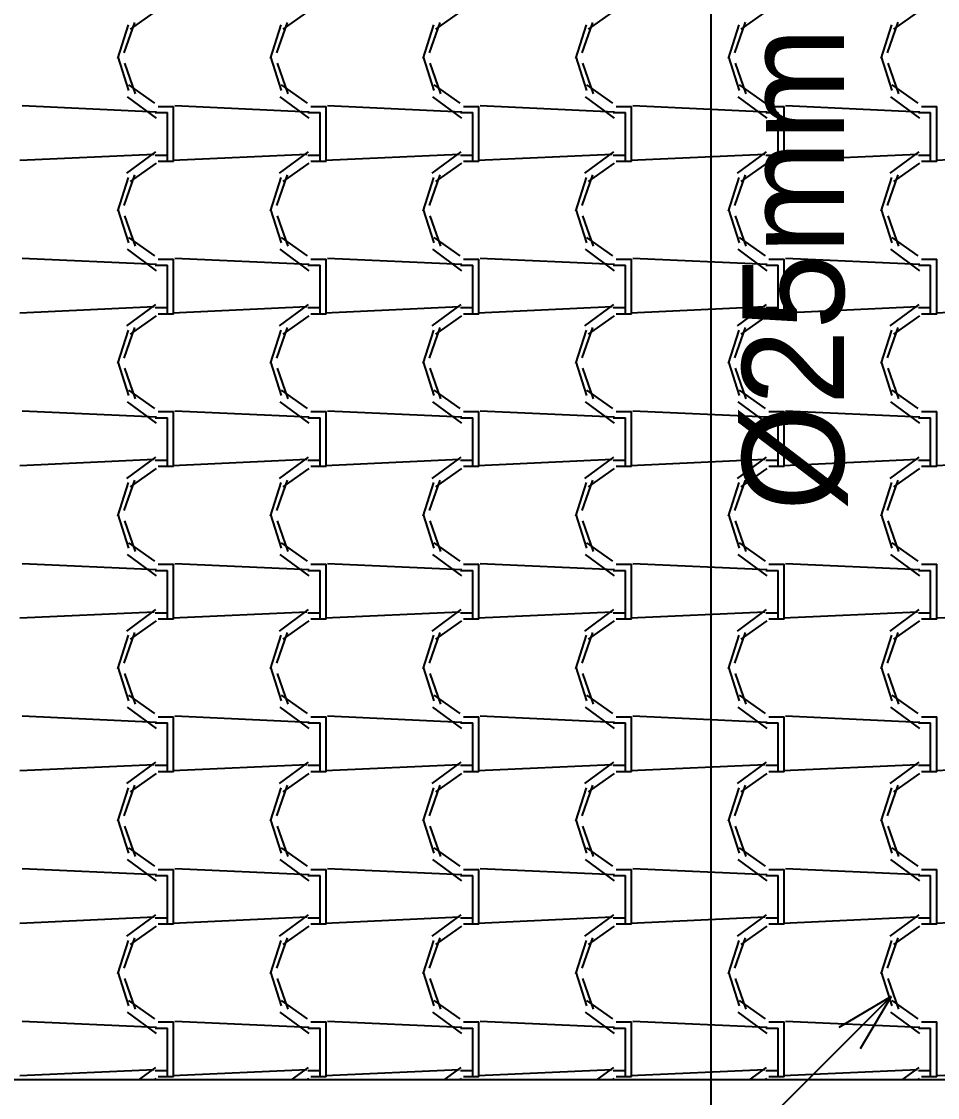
# Model space of a CAD drawing. Header units: millimetres. Extents: x -336 to -33, y -135 to 770.
# Drawn here: x -307.576 to -305.776, y 712.368 to 714.484 of the extents above; entities that cross this region are included whole.
import ezdxf
from ezdxf.enums import TextEntityAlignment as Align

# ---------------------------------------------------------------- set-up
doc = ezdxf.new("R2010")
doc.units = ezdxf.units.MM
doc.header["$LTSCALE"] = 50
doc.header["$MEASUREMENT"] = 0
doc.layers.get('0').update_dxf_attribs({"linetype": 'CONTINUOUS'})
for name, color, linetype in [('-HIDRO', 8, 'CONTINUOUS'), ('AF', 5, 'CONTINUOUS'), ('TEXTO', 4, 'CONTINUOUS')]:
    doc.layers.add(name, color=color, linetype=linetype)

msp = doc.modelspace()

# ---------------------------------------------------------------- linework, layer by layer
at = {"layer": '-HIDRO', "linetype": 'Continuous'}
for p, q in [((-307.3115, 714.5053), (-307.3625, 714.4693)), ((-307.0115, 714.5053), (-307.0625, 714.4693)), ((-306.7115, 714.5053), (-306.7625, 714.4693)), ((-306.4115, 714.5053), (-306.4625, 714.4693)), ((-306.1115, 714.5053), (-306.1625, 714.4693)), ((-305.8115, 714.5053), (-305.8625, 714.4693)), ((-307.3665, 714.4774), (-307.3875, 714.4114)), ((-307.3537, 714.4824), (-307.3747, 714.4224)), ((-307.0665, 714.4774), (-307.0875, 714.4114)), ((-307.0537, 714.4824), (-307.0747, 714.4224)), ((-306.7665, 714.4774), (-306.7875, 714.4114)), ((-306.7537, 714.4824), (-306.7747, 714.4224)), ((-306.4665, 714.4774), (-306.4875, 714.4114)), ((-306.4537, 714.4824), (-306.4747, 714.4224)), ((-306.1665, 714.4774), (-306.1875, 714.4114)), ((-306.1537, 714.4825), (-306.1747, 714.4225)), ((-305.8665, 714.4774), (-305.8875, 714.4114)), ((-305.8537, 714.4825), (-305.8747, 714.4225)), ((-307.3869, 714.4146), (-307.3659, 714.3486)), ((-307.0869, 714.4146), (-307.0659, 714.3486)), ((-306.7869, 714.4146), (-306.7659, 714.3486)), ((-306.4869, 714.4146), (-306.4659, 714.3486)), ((-306.1869, 714.4146), (-306.1659, 714.3486)), ((-305.8869, 714.4146), (-305.8659, 714.3486)), ((-307.3737, 714.4021), (-307.3527, 714.3421)), ((-307.0737, 714.4021), (-307.0527, 714.3421)), ((-306.7737, 714.4021), (-306.7527, 714.3421)), ((-306.4737, 714.4021), (-306.4527, 714.3421)), ((-306.1737, 714.4021), (-306.1527, 714.3421)), ((-305.8737, 714.4021), (-305.8527, 714.3421)), ((-307.3655, 714.3592), (-307.3145, 714.3232)), ((-307.0655, 714.3592), (-307.0145, 714.3232)), ((-306.7655, 714.3592), (-306.7145, 714.3232)), ((-306.4655, 714.3592), (-306.4145, 714.3232)), ((-306.1655, 714.3592), (-306.1145, 714.3232)), ((-305.8655, 714.3592), (-305.8145, 714.3232)), ((-307.3686, 714.3361), (-307.3116, 714.2941)), ((-307.0686, 714.3361), (-307.0116, 714.2941)), ((-306.7686, 714.3361), (-306.7116, 714.2941)), ((-306.4686, 714.3361), (-306.4116, 714.2941)), ((-306.1686, 714.3361), (-306.1116, 714.2941)), ((-305.8686, 714.3361), (-305.8116, 714.2941)), ((-307.3106, 714.306), (-307.5746, 714.318)), ((-307.3074, 714.3169), (-307.2774, 714.3169)), ((-307.2774, 714.2209), (-307.2774, 714.3169)), ((-307.0106, 714.306), (-307.2746, 714.318)), ((-307.0074, 714.3169), (-306.9774, 714.3169)), ((-306.9774, 714.2209), (-306.9774, 714.3169)), ((-306.7106, 714.306), (-306.9746, 714.318)), ((-306.7074, 714.3169), (-306.6774, 714.3169)), ((-306.6774, 714.2209), (-306.6774, 714.3169)), ((-306.4106, 714.306), (-306.6746, 714.318)), ((-306.4074, 714.3169), (-306.3774, 714.3169)), ((-306.3774, 714.2209), (-306.3774, 714.3169)), ((-306.1106, 714.306), (-306.3746, 714.318)), ((-306.1074, 714.3169), (-306.0774, 714.3169)), ((-306.0774, 714.2209), (-306.0774, 714.3169)), ((-305.8106, 714.306), (-306.0746, 714.318)), ((-305.8074, 714.3169), (-305.7774, 714.3169)), ((-305.7774, 714.2209), (-305.7774, 714.3169)), ((-307.3134, 714.3049), (-307.2894, 714.3049)), ((-307.2894, 714.2209), (-307.2894, 714.3049)), ((-307.0134, 714.3049), (-306.9894, 714.3049)), ((-306.9894, 714.2209), (-306.9894, 714.3049)), ((-306.7134, 714.3049), (-306.6894, 714.3049)), ((-306.6894, 714.2209), (-306.6894, 714.3049)), ((-306.4134, 714.3049), (-306.3894, 714.3049)), ((-306.3894, 714.2209), (-306.3894, 714.3049)), ((-306.1134, 714.3049), (-306.0894, 714.3049)), ((-306.0894, 714.2209), (-306.0894, 714.3049)), ((-305.8134, 714.3049), (-305.7894, 714.3049)), ((-305.7894, 714.2209), (-305.7894, 714.3049)), ((-307.3151, 714.2227), (-307.5791, 714.2107)), ((-307.3126, 714.2276), (-307.3696, 714.1856)), ((-307.0151, 714.2227), (-307.2791, 714.2107)), ((-307.0126, 714.2276), (-307.0696, 714.1856)), ((-306.7151, 714.2227), (-306.9791, 714.2107)), ((-306.7126, 714.2276), (-306.7696, 714.1856)), ((-306.4151, 714.2227), (-306.6791, 714.2107)), ((-306.4126, 714.2276), (-306.4696, 714.1856)), ((-306.1151, 714.2227), (-306.3791, 714.2107)), ((-306.1126, 714.2276), (-306.1696, 714.1856)), ((-305.8151, 714.2227), (-306.0791, 714.2107)), ((-305.8126, 714.2276), (-305.8696, 714.1856)), ((-305.5151, 714.2227), (-305.7791, 714.2107)), ((-307.3115, 714.2053), (-307.3625, 714.1693)), ((-307.2894, 714.2209), (-307.3134, 714.2209)), ((-307.2774, 714.2089), (-307.3074, 714.2089)), ((-307.2894, 714.2089), (-307.2894, 714.2209)), ((-307.2774, 714.2089), (-307.2774, 714.2209)), ((-307.0115, 714.2053), (-307.0625, 714.1693)), ((-306.9894, 714.2209), (-307.0134, 714.2209)), ((-306.9774, 714.2089), (-307.0074, 714.2089)), ((-306.9894, 714.2089), (-306.9894, 714.2209)), ((-306.9774, 714.2089), (-306.9774, 714.2209)), ((-306.7115, 714.2053), (-306.7625, 714.1693)), ((-306.6894, 714.2209), (-306.7134, 714.2209)), ((-306.6774, 714.2089), (-306.7074, 714.2089)), ((-306.6894, 714.2089), (-306.6894, 714.2209)), ((-306.6774, 714.2089), (-306.6774, 714.2209)), ((-306.4115, 714.2053), (-306.4625, 714.1693)), ((-306.3894, 714.2209), (-306.4134, 714.2209)), ((-306.3774, 714.2089), (-306.4074, 714.2089)), ((-306.3894, 714.2089), (-306.3894, 714.2209)), ((-306.3774, 714.2089), (-306.3774, 714.2209)), ((-306.1115, 714.2053), (-306.1625, 714.1693)), ((-306.0894, 714.2209), (-306.1134, 714.2209)), ((-306.0774, 714.2089), (-306.1074, 714.2089)), ((-306.0894, 714.2089), (-306.0894, 714.2209)), ((-306.0774, 714.2089), (-306.0774, 714.2209)), ((-305.8115, 714.2053), (-305.8625, 714.1693)), ((-305.7894, 714.2209), (-305.8134, 714.2209)), ((-305.7774, 714.2089), (-305.8074, 714.2089)), ((-305.7894, 714.2089), (-305.7894, 714.2209)), ((-305.7774, 714.2089), (-305.7774, 714.2209)), ((-307.3537, 714.1824), (-307.3747, 714.1224)), ((-307.0537, 714.1824), (-307.0747, 714.1224)), ((-306.7537, 714.1824), (-306.7747, 714.1224)), ((-306.4537, 714.1825), (-306.4747, 714.1225)), ((-306.1537, 714.1825), (-306.1747, 714.1225)), ((-305.8537, 714.1825), (-305.8747, 714.1225)), ((-307.3665, 714.1774), (-307.3875, 714.1114)), ((-307.0665, 714.1774), (-307.0875, 714.1114)), ((-306.7665, 714.1774), (-306.7875, 714.1114)), ((-306.4665, 714.1774), (-306.4875, 714.1114)), ((-306.1665, 714.1774), (-306.1875, 714.1114)), ((-305.8665, 714.1774), (-305.8875, 714.1114)), ((-307.3869, 714.1146), (-307.3659, 714.0486)), ((-307.3737, 714.1021), (-307.3527, 714.0421)), ((-307.0869, 714.1146), (-307.0659, 714.0486)), ((-307.0737, 714.1021), (-307.0527, 714.0421)), ((-306.7869, 714.1146), (-306.7659, 714.0486)), ((-306.7737, 714.1021), (-306.7527, 714.0421)), ((-306.4869, 714.1146), (-306.4659, 714.0486)), ((-306.4737, 714.1021), (-306.4527, 714.0421)), ((-306.1869, 714.1146), (-306.1659, 714.0486)), ((-306.1737, 714.1021), (-306.1527, 714.0421)), ((-305.8869, 714.1146), (-305.8659, 714.0486)), ((-305.8737, 714.1021), (-305.8527, 714.0421)), ((-307.3655, 714.0592), (-307.3145, 714.0232)), ((-307.0655, 714.0592), (-307.0145, 714.0232)), ((-306.7655, 714.0592), (-306.7145, 714.0232)), ((-306.4655, 714.0592), (-306.4145, 714.0232)), ((-306.1655, 714.0592), (-306.1145, 714.0232)), ((-305.8655, 714.0592), (-305.8145, 714.0232)), ((-307.3686, 714.0361), (-307.3116, 713.9941)), ((-307.0686, 714.0361), (-307.0116, 713.9941)), ((-306.7686, 714.0361), (-306.7116, 713.9941)), ((-306.4686, 714.0361), (-306.4116, 713.9941)), ((-306.1686, 714.0361), (-306.1116, 713.9941)), ((-305.8686, 714.0361), (-305.8116, 713.9941)), ((-307.3106, 714.006), (-307.5746, 714.018)), ((-307.3074, 714.0169), (-307.2774, 714.0169)), ((-307.2774, 713.9209), (-307.2774, 714.0169)), ((-307.0106, 714.006), (-307.2746, 714.018)), ((-307.0074, 714.0169), (-306.9774, 714.0169)), ((-306.9774, 713.9209), (-306.9774, 714.0169)), ((-306.7106, 714.006), (-306.9746, 714.018)), ((-306.7074, 714.0169), (-306.6774, 714.0169)), ((-306.6774, 713.9209), (-306.6774, 714.0169)), ((-306.4106, 714.006), (-306.6746, 714.018)), ((-306.4074, 714.0169), (-306.3774, 714.0169)), ((-306.3774, 713.9209), (-306.3774, 714.0169)), ((-306.1106, 714.006), (-306.3746, 714.018)), ((-306.1074, 714.0169), (-306.0774, 714.0169)), ((-306.0774, 713.9209), (-306.0774, 714.0169)), ((-305.8106, 714.006), (-306.0746, 714.018)), ((-305.8074, 714.0169), (-305.7774, 714.0169)), ((-305.7774, 713.9209), (-305.7774, 714.0169)), ((-307.3134, 714.0049), (-307.2894, 714.0049)), ((-307.2894, 713.9209), (-307.2894, 714.0049)), ((-307.0134, 714.0049), (-306.9894, 714.0049)), ((-306.9894, 713.9209), (-306.9894, 714.0049)), ((-306.7134, 714.0049), (-306.6894, 714.0049)), ((-306.6894, 713.9209), (-306.6894, 714.0049)), ((-306.4134, 714.0049), (-306.3894, 714.0049)), ((-306.3894, 713.9209), (-306.3894, 714.0049)), ((-306.1134, 714.0049), (-306.0894, 714.0049)), ((-306.0894, 713.9209), (-306.0894, 714.0049)), ((-305.8134, 714.0049), (-305.7894, 714.0049)), ((-305.7894, 713.9209), (-305.7894, 714.0049)), ((-307.3126, 713.9276), (-307.3696, 713.8856)), ((-307.0126, 713.9276), (-307.0696, 713.8856)), ((-306.7126, 713.9276), (-306.7696, 713.8856)), ((-306.4126, 713.9276), (-306.4696, 713.8856)), ((-306.1126, 713.9276), (-306.1696, 713.8856)), ((-305.8126, 713.9276), (-305.8696, 713.8856)), ((-307.3151, 713.9227), (-307.5791, 713.9107)), ((-307.3115, 713.9053), (-307.3625, 713.8693)), ((-307.2894, 713.9209), (-307.3134, 713.9209)), ((-307.2774, 713.9089), (-307.3074, 713.9089)), ((-307.2894, 713.9089), (-307.2894, 713.9209)), ((-307.0151, 713.9227), (-307.2791, 713.9107)), ((-307.2774, 713.9089), (-307.2774, 713.9209)), ((-307.0115, 713.9053), (-307.0625, 713.8693)), ((-306.9894, 713.9209), (-307.0134, 713.9209)), ((-306.9774, 713.9089), (-307.0074, 713.9089)), ((-306.9894, 713.9089), (-306.9894, 713.9209)), ((-306.7151, 713.9227), (-306.9791, 713.9107)), ((-306.9774, 713.9089), (-306.9774, 713.9209)), ((-306.7115, 713.9053), (-306.7625, 713.8693)), ((-306.6894, 713.9209), (-306.7134, 713.9209)), ((-306.6774, 713.9089), (-306.7074, 713.9089)), ((-306.6894, 713.9089), (-306.6894, 713.9209)), ((-306.4151, 713.9227), (-306.6791, 713.9107)), ((-306.6774, 713.9089), (-306.6774, 713.9209)), ((-306.4115, 713.9053), (-306.4625, 713.8693)), ((-306.3894, 713.9209), (-306.4134, 713.9209)), ((-306.3774, 713.9089), (-306.4074, 713.9089)), ((-306.3894, 713.9089), (-306.3894, 713.9209)), ((-306.1151, 713.9227), (-306.3791, 713.9107)), ((-306.3774, 713.9089), (-306.3774, 713.9209)), ((-306.1115, 713.9053), (-306.1625, 713.8693)), ((-306.0894, 713.9209), (-306.1134, 713.9209)), ((-306.0774, 713.9089), (-306.1074, 713.9089)), ((-306.0894, 713.9089), (-306.0894, 713.9209)), ((-305.8151, 713.9227), (-306.0791, 713.9107)), ((-306.0774, 713.9089), (-306.0774, 713.9209)), ((-305.8115, 713.9053), (-305.8625, 713.8693)), ((-305.7894, 713.9209), (-305.8134, 713.9209)), ((-305.7774, 713.9089), (-305.8074, 713.9089)), ((-305.7894, 713.9089), (-305.7894, 713.9209)), ((-305.5151, 713.9227), (-305.7791, 713.9107)), ((-305.7774, 713.9089), (-305.7774, 713.9209)), ((-307.3665, 713.8774), (-307.3875, 713.8114)), ((-307.3537, 713.8824), (-307.3747, 713.8224)), ((-307.0665, 713.8774), (-307.0875, 713.8114)), ((-307.0537, 713.8824), (-307.0747, 713.8224)), ((-306.7665, 713.8774), (-306.7875, 713.8114)), ((-306.7537, 713.8824), (-306.7747, 713.8224)), ((-306.4665, 713.8774), (-306.4875, 713.8114)), ((-306.4537, 713.8825), (-306.4747, 713.8225)), ((-306.1665, 713.8774), (-306.1875, 713.8114)), ((-306.1537, 713.8825), (-306.1747, 713.8225)), ((-305.8665, 713.8774), (-305.8875, 713.8114)), ((-305.8537, 713.8825), (-305.8747, 713.8225)), ((-307.3869, 713.8146), (-307.3659, 713.7486)), ((-307.3737, 713.8021), (-307.3527, 713.7421)), ((-307.0869, 713.8146), (-307.0659, 713.7486)), ((-307.0737, 713.8021), (-307.0527, 713.7421)), ((-306.7869, 713.8146), (-306.7659, 713.7486)), ((-306.7737, 713.8021), (-306.7527, 713.7421)), ((-306.4869, 713.8146), (-306.4659, 713.7486)), ((-306.4737, 713.8021), (-306.4527, 713.7421)), ((-306.1869, 713.8146), (-306.1659, 713.7486)), ((-306.1737, 713.8021), (-306.1527, 713.7421)), ((-305.8869, 713.8146), (-305.8659, 713.7486)), ((-305.8737, 713.8021), (-305.8527, 713.7421)), ((-307.3655, 713.7592), (-307.3145, 713.7232)), ((-307.0655, 713.7592), (-307.0145, 713.7232)), ((-306.7655, 713.7592), (-306.7145, 713.7232)), ((-306.4655, 713.7592), (-306.4145, 713.7232)), ((-306.1655, 713.7592), (-306.1145, 713.7232)), ((-305.8655, 713.7592), (-305.8145, 713.7232)), ((-307.3686, 713.7361), (-307.3116, 713.6941)), ((-307.0686, 713.7361), (-307.0116, 713.6941)), ((-306.7686, 713.7361), (-306.7116, 713.6941)), ((-306.4686, 713.7361), (-306.4116, 713.6941)), ((-306.1686, 713.7361), (-306.1116, 713.6941)), ((-305.8686, 713.7361), (-305.8116, 713.6941)), ((-307.3106, 713.706), (-307.5746, 713.718)), ((-307.3074, 713.7169), (-307.2774, 713.7169)), ((-307.2774, 713.6209), (-307.2774, 713.7169)), ((-307.0106, 713.706), (-307.2746, 713.718)), ((-307.0074, 713.7169), (-306.9774, 713.7169)), ((-306.9774, 713.6209), (-306.9774, 713.7169)), ((-306.7106, 713.706), (-306.9746, 713.718)), ((-306.7074, 713.7169), (-306.6774, 713.7169)), ((-306.6774, 713.6209), (-306.6774, 713.7169)), ((-306.4106, 713.706), (-306.6746, 713.718)), ((-306.4074, 713.7169), (-306.3774, 713.7169)), ((-306.3774, 713.6209), (-306.3774, 713.7169)), ((-306.1106, 713.706), (-306.3746, 713.718)), ((-306.1074, 713.7169), (-306.0774, 713.7169)), ((-306.0774, 713.6209), (-306.0774, 713.7169)), ((-305.8106, 713.706), (-306.0746, 713.718)), ((-305.8074, 713.7169), (-305.7774, 713.7169)), ((-305.7774, 713.6209), (-305.7774, 713.7169)), ((-307.3134, 713.7049), (-307.2894, 713.7049)), ((-307.2894, 713.6209), (-307.2894, 713.7049)), ((-307.0134, 713.7049), (-306.9894, 713.7049)), ((-306.9894, 713.6209), (-306.9894, 713.7049)), ((-306.7134, 713.7049), (-306.6894, 713.7049)), ((-306.6894, 713.6209), (-306.6894, 713.7049)), ((-306.4134, 713.7049), (-306.3894, 713.7049)), ((-306.3894, 713.6209), (-306.3894, 713.7049)), ((-306.1134, 713.7049), (-306.0894, 713.7049)), ((-306.0894, 713.6209), (-306.0894, 713.7049)), ((-305.8134, 713.7049), (-305.7894, 713.7049)), ((-305.7894, 713.6209), (-305.7894, 713.7049)), ((-307.3151, 713.6227), (-307.5791, 713.6107)), ((-307.3126, 713.6276), (-307.3696, 713.5856)), ((-307.2894, 713.6209), (-307.3134, 713.6209)), ((-307.2774, 713.6089), (-307.3074, 713.6089)), ((-307.2894, 713.6089), (-307.2894, 713.6209)), ((-307.0151, 713.6227), (-307.2791, 713.6107)), ((-307.2774, 713.6089), (-307.2774, 713.6209)), ((-307.0126, 713.6276), (-307.0696, 713.5856)), ((-306.9894, 713.6209), (-307.0134, 713.6209)), ((-306.9774, 713.6089), (-307.0074, 713.6089)), ((-306.9894, 713.6089), (-306.9894, 713.6209)), ((-306.7151, 713.6227), (-306.9791, 713.6107)), ((-306.9774, 713.6089), (-306.9774, 713.6209)), ((-306.7126, 713.6276), (-306.7696, 713.5856)), ((-306.6894, 713.6209), (-306.7134, 713.6209)), ((-306.6774, 713.6089), (-306.7074, 713.6089)), ((-306.6894, 713.6089), (-306.6894, 713.6209)), ((-306.4151, 713.6227), (-306.6791, 713.6107)), ((-306.6774, 713.6089), (-306.6774, 713.6209)), ((-306.4126, 713.6276), (-306.4696, 713.5856)), ((-306.3894, 713.6209), (-306.4134, 713.6209)), ((-306.3774, 713.6089), (-306.4074, 713.6089)), ((-306.3894, 713.6089), (-306.3894, 713.6209)), ((-306.1151, 713.6227), (-306.3791, 713.6107)), ((-306.3774, 713.6089), (-306.3774, 713.6209)), ((-306.1126, 713.6276), (-306.1696, 713.5856)), ((-306.0894, 713.6209), (-306.1134, 713.6209)), ((-306.0774, 713.6089), (-306.1074, 713.6089)), ((-306.0894, 713.6089), (-306.0894, 713.6209)), ((-305.8151, 713.6227), (-306.0791, 713.6107)), ((-306.0774, 713.6089), (-306.0774, 713.6209)), ((-305.8126, 713.6276), (-305.8696, 713.5856)), ((-305.7894, 713.6209), (-305.8134, 713.6209)), ((-305.7774, 713.6089), (-305.8074, 713.6089)), ((-305.7894, 713.6089), (-305.7894, 713.6209)), ((-305.5151, 713.6227), (-305.7791, 713.6107)), ((-305.7774, 713.6089), (-305.7774, 713.6209)), ((-307.3115, 713.6053), (-307.3625, 713.5693)), ((-307.0115, 713.6053), (-307.0625, 713.5693)), ((-306.7115, 713.6053), (-306.7625, 713.5693)), ((-306.4115, 713.6053), (-306.4625, 713.5693)), ((-306.1115, 713.6053), (-306.1625, 713.5693)), ((-305.8115, 713.6053), (-305.8625, 713.5693)), ((-307.3665, 713.5774), (-307.3875, 713.5114)), ((-307.3537, 713.5824), (-307.3747, 713.5224)), ((-307.0665, 713.5774), (-307.0875, 713.5114)), ((-307.0537, 713.5824), (-307.0747, 713.5224)), ((-306.7665, 713.5774), (-306.7875, 713.5114)), ((-306.7537, 713.5824), (-306.7747, 713.5224)), ((-306.4665, 713.5774), (-306.4875, 713.5114)), ((-306.4537, 713.5825), (-306.4747, 713.5225)), ((-306.1665, 713.5774), (-306.1875, 713.5114)), ((-306.1537, 713.5825), (-306.1747, 713.5225)), ((-305.8665, 713.5774), (-305.8875, 713.5114)), ((-305.8537, 713.5825), (-305.8747, 713.5225)), ((-307.3869, 713.5146), (-307.3659, 713.4486)), ((-307.0869, 713.5146), (-307.0659, 713.4486)), ((-306.7869, 713.5146), (-306.7659, 713.4486)), ((-306.4869, 713.5146), (-306.4659, 713.4486)), ((-306.1869, 713.5146), (-306.1659, 713.4486)), ((-305.8869, 713.5146), (-305.8659, 713.4486)), ((-307.3737, 713.5021), (-307.3527, 713.4421)), ((-307.0737, 713.5021), (-307.0527, 713.4421)), ((-306.7737, 713.5021), (-306.7527, 713.4421)), ((-306.4737, 713.5021), (-306.4527, 713.4421)), ((-306.1737, 713.5021), (-306.1527, 713.4421)), ((-305.8737, 713.5021), (-305.8527, 713.4421)), ((-307.3655, 713.4592), (-307.3145, 713.4232)), ((-307.0655, 713.4592), (-307.0145, 713.4232)), ((-306.7655, 713.4592), (-306.7145, 713.4232)), ((-306.4655, 713.4592), (-306.4145, 713.4232)), ((-306.1655, 713.4592), (-306.1145, 713.4232)), ((-305.8655, 713.4592), (-305.8145, 713.4232)), ((-307.3686, 713.4361), (-307.3116, 713.3941)), ((-307.0686, 713.4361), (-307.0116, 713.3941)), ((-306.7686, 713.4361), (-306.7116, 713.3941)), ((-306.4686, 713.4361), (-306.4116, 713.3941)), ((-306.1686, 713.4361), (-306.1116, 713.3941)), ((-305.8686, 713.4361), (-305.8116, 713.3941)), ((-307.3107, 713.406), (-307.5747, 713.418)), ((-307.3134, 713.4049), (-307.2894, 713.4049)), ((-307.3074, 713.4169), (-307.2774, 713.4169)), ((-307.2894, 713.3209), (-307.2894, 713.4049)), ((-307.2774, 713.3209), (-307.2774, 713.4169)), ((-307.0107, 713.406), (-307.2747, 713.418)), ((-307.0134, 713.4049), (-306.9894, 713.4049)), ((-307.0074, 713.4169), (-306.9774, 713.4169)), ((-306.9894, 713.3209), (-306.9894, 713.4049)), ((-306.9774, 713.3209), (-306.9774, 713.4169)), ((-306.7107, 713.406), (-306.9747, 713.418)), ((-306.7134, 713.4049), (-306.6894, 713.4049)), ((-306.7074, 713.4169), (-306.6774, 713.4169)), ((-306.6894, 713.3209), (-306.6894, 713.4049)), ((-306.6774, 713.3209), (-306.6774, 713.4169)), ((-306.4107, 713.406), (-306.6747, 713.418)), ((-306.4134, 713.4049), (-306.3894, 713.4049)), ((-306.4074, 713.4169), (-306.3774, 713.4169)), ((-306.3894, 713.3209), (-306.3894, 713.4049)), ((-306.3774, 713.3209), (-306.3774, 713.4169)), ((-306.1107, 713.406), (-306.3747, 713.418)), ((-306.1134, 713.4049), (-306.0894, 713.4049)), ((-306.1074, 713.4169), (-306.0774, 713.4169)), ((-306.0894, 713.3209), (-306.0894, 713.4049)), ((-306.0774, 713.3209), (-306.0774, 713.4169)), ((-305.8107, 713.406), (-306.0747, 713.418)), ((-305.8134, 713.4049), (-305.7894, 713.4049)), ((-305.8074, 713.4169), (-305.7774, 713.4169)), ((-305.7894, 713.3209), (-305.7894, 713.4049)), ((-305.7774, 713.3209), (-305.7774, 713.4169)), ((-307.3151, 713.3227), (-307.5791, 713.3107)), ((-307.3126, 713.3276), (-307.3696, 713.2856)), ((-307.2894, 713.3209), (-307.3134, 713.3209)), ((-307.2894, 713.3089), (-307.2894, 713.3209)), ((-307.0151, 713.3227), (-307.2791, 713.3107)), ((-307.2774, 713.3089), (-307.2774, 713.3209)), ((-307.0126, 713.3276), (-307.0696, 713.2856)), ((-306.9894, 713.3209), (-307.0134, 713.3209)), ((-306.9894, 713.3089), (-306.9894, 713.3209)), ((-306.7151, 713.3227), (-306.9791, 713.3107)), ((-306.9774, 713.3089), (-306.9774, 713.3209)), ((-306.7126, 713.3276), (-306.7696, 713.2856)), ((-306.6894, 713.3209), (-306.7134, 713.3209)), ((-306.6894, 713.3089), (-306.6894, 713.3209)), ((-306.4151, 713.3227), (-306.6791, 713.3107)), ((-306.6774, 713.3089), (-306.6774, 713.3209)), ((-306.4126, 713.3276), (-306.4696, 713.2856)), ((-306.3894, 713.3209), (-306.4134, 713.3209)), ((-306.3894, 713.3089), (-306.3894, 713.3209)), ((-306.1151, 713.3227), (-306.3791, 713.3107)), ((-306.3774, 713.3089), (-306.3774, 713.3209)), ((-306.1126, 713.3276), (-306.1696, 713.2856)), ((-306.0894, 713.3209), (-306.1134, 713.3209)), ((-306.0894, 713.3089), (-306.0894, 713.3209)), ((-305.8151, 713.3227), (-306.0791, 713.3107)), ((-306.0774, 713.3089), (-306.0774, 713.3209)), ((-305.8126, 713.3276), (-305.8696, 713.2856)), ((-305.7894, 713.3209), (-305.8134, 713.3209)), ((-305.7894, 713.3089), (-305.7894, 713.3209)), ((-305.5151, 713.3227), (-305.7791, 713.3107)), ((-305.7774, 713.3089), (-305.7774, 713.3209)), ((-307.3115, 713.3053), (-307.3625, 713.2693)), ((-307.2774, 713.3089), (-307.3074, 713.3089)), ((-307.0115, 713.3053), (-307.0625, 713.2693)), ((-306.9774, 713.3089), (-307.0074, 713.3089)), ((-306.7115, 713.3053), (-306.7625, 713.2693)), ((-306.6774, 713.3089), (-306.7074, 713.3089)), ((-306.4115, 713.3053), (-306.4625, 713.2693)), ((-306.3774, 713.3089), (-306.4074, 713.3089)), ((-306.1115, 713.3053), (-306.1625, 713.2693)), ((-306.0774, 713.3089), (-306.1074, 713.3089)), ((-305.8115, 713.3053), (-305.8625, 713.2693)), ((-305.7774, 713.3089), (-305.8074, 713.3089)), ((-307.3665, 713.2774), (-307.3875, 713.2114)), ((-307.3537, 713.2824), (-307.3747, 713.2224)), ((-307.0665, 713.2774), (-307.0875, 713.2114)), ((-307.0537, 713.2824), (-307.0747, 713.2224)), ((-306.7665, 713.2774), (-306.7875, 713.2114)), ((-306.7537, 713.2825), (-306.7747, 713.2225)), ((-306.4665, 713.2774), (-306.4875, 713.2114)), ((-306.4537, 713.2825), (-306.4747, 713.2225)), ((-306.1665, 713.2774), (-306.1875, 713.2114)), ((-306.1537, 713.2825), (-306.1747, 713.2225)), ((-305.8665, 713.2774), (-305.8875, 713.2114)), ((-305.8537, 713.2825), (-305.8747, 713.2225)), ((-307.3869, 713.2146), (-307.3659, 713.1486)), ((-307.0869, 713.2146), (-307.0659, 713.1486)), ((-306.7869, 713.2146), (-306.7659, 713.1486)), ((-306.4869, 713.2146), (-306.4659, 713.1486)), ((-306.1869, 713.2146), (-306.1659, 713.1486)), ((-305.8869, 713.2146), (-305.8659, 713.1486)), ((-307.3737, 713.2021), (-307.3527, 713.1421)), ((-307.0737, 713.2021), (-307.0527, 713.1421)), ((-306.7737, 713.2021), (-306.7527, 713.1421)), ((-306.4737, 713.2021), (-306.4527, 713.1421)), ((-306.1737, 713.2021), (-306.1527, 713.1421)), ((-305.8737, 713.2021), (-305.8527, 713.1421)), ((-307.3655, 713.1592), (-307.3145, 713.1232)), ((-307.0655, 713.1592), (-307.0145, 713.1232)), ((-306.7655, 713.1592), (-306.7145, 713.1232)), ((-306.4655, 713.1592), (-306.4145, 713.1232)), ((-306.1655, 713.1592), (-306.1145, 713.1232)), ((-305.8655, 713.1592), (-305.8145, 713.1232)), ((-307.3686, 713.1361), (-307.3116, 713.0941)), ((-307.0686, 713.1361), (-307.0116, 713.0941)), ((-306.7686, 713.1361), (-306.7116, 713.0941)), ((-306.4686, 713.1361), (-306.4116, 713.0941)), ((-306.1686, 713.1361), (-306.1116, 713.0941)), ((-305.8686, 713.1361), (-305.8116, 713.0941)), ((-307.3107, 713.106), (-307.5747, 713.118)), ((-307.3134, 713.1049), (-307.2894, 713.1049)), ((-307.3074, 713.1169), (-307.2774, 713.1169)), ((-307.2894, 713.0209), (-307.2894, 713.1049)), ((-307.2774, 713.0209), (-307.2774, 713.1169)), ((-307.0107, 713.106), (-307.2747, 713.118)), ((-307.0134, 713.1049), (-306.9894, 713.1049)), ((-307.0074, 713.1169), (-306.9774, 713.1169)), ((-306.9894, 713.0209), (-306.9894, 713.1049)), ((-306.9774, 713.0209), (-306.9774, 713.1169)), ((-306.7107, 713.106), (-306.9747, 713.118)), ((-306.7134, 713.1049), (-306.6894, 713.1049)), ((-306.7074, 713.1169), (-306.6774, 713.1169)), ((-306.6894, 713.0209), (-306.6894, 713.1049)), ((-306.6774, 713.0209), (-306.6774, 713.1169)), ((-306.4107, 713.106), (-306.6747, 713.118)), ((-306.4134, 713.1049), (-306.3894, 713.1049)), ((-306.4074, 713.1169), (-306.3774, 713.1169)), ((-306.3894, 713.0209), (-306.3894, 713.1049)), ((-306.3774, 713.0209), (-306.3774, 713.1169)), ((-306.1107, 713.106), (-306.3747, 713.118)), ((-306.1134, 713.1049), (-306.0894, 713.1049)), ((-306.1074, 713.1169), (-306.0774, 713.1169)), ((-306.0894, 713.0209), (-306.0894, 713.1049)), ((-306.0774, 713.0209), (-306.0774, 713.1169)), ((-305.8107, 713.106), (-306.0747, 713.118)), ((-305.8134, 713.1049), (-305.7894, 713.1049)), ((-305.8074, 713.1169), (-305.7774, 713.1169)), ((-305.7894, 713.0209), (-305.7894, 713.1049)), ((-305.7774, 713.0209), (-305.7774, 713.1169)), ((-307.3151, 713.0227), (-307.5791, 713.0107)), ((-307.3126, 713.0276), (-307.3696, 712.9856)), ((-307.2894, 713.0209), (-307.3134, 713.0209)), ((-307.2894, 713.0089), (-307.2894, 713.0209)), ((-307.0151, 713.0227), (-307.2791, 713.0107)), ((-307.2774, 713.0089), (-307.2774, 713.0209)), ((-307.0126, 713.0276), (-307.0696, 712.9856)), ((-306.9894, 713.0209), (-307.0134, 713.0209)), ((-306.9894, 713.0089), (-306.9894, 713.0209)), ((-306.7151, 713.0227), (-306.9791, 713.0107)), ((-306.9774, 713.0089), (-306.9774, 713.0209)), ((-306.7126, 713.0276), (-306.7696, 712.9856)), ((-306.6894, 713.0209), (-306.7134, 713.0209)), ((-306.6894, 713.0089), (-306.6894, 713.0209)), ((-306.4151, 713.0227), (-306.6791, 713.0107)), ((-306.6774, 713.0089), (-306.6774, 713.0209)), ((-306.4126, 713.0276), (-306.4696, 712.9856)), ((-306.3894, 713.0209), (-306.4134, 713.0209)), ((-306.3894, 713.0089), (-306.3894, 713.0209)), ((-306.1151, 713.0227), (-306.3791, 713.0107)), ((-306.3774, 713.0089), (-306.3774, 713.0209)), ((-306.1126, 713.0276), (-306.1696, 712.9856)), ((-306.0894, 713.0209), (-306.1134, 713.0209)), ((-306.0894, 713.0089), (-306.0894, 713.0209)), ((-305.8151, 713.0227), (-306.0791, 713.0107)), ((-306.0774, 713.0089), (-306.0774, 713.0209)), ((-305.8126, 713.0276), (-305.8696, 712.9856)), ((-305.7894, 713.0209), (-305.8134, 713.0209)), ((-305.7894, 713.0089), (-305.7894, 713.0209)), ((-305.5151, 713.0227), (-305.7791, 713.0107)), ((-305.7774, 713.0089), (-305.7774, 713.0209)), ((-307.3115, 713.0053), (-307.3625, 712.9693)), ((-307.2774, 713.0089), (-307.3074, 713.0089)), ((-307.0115, 713.0053), (-307.0625, 712.9693)), ((-306.9774, 713.0089), (-307.0074, 713.0089)), ((-306.7115, 713.0053), (-306.7625, 712.9693)), ((-306.6774, 713.0089), (-306.7074, 713.0089)), ((-306.4115, 713.0053), (-306.4625, 712.9693)), ((-306.3774, 713.0089), (-306.4074, 713.0089)), ((-306.1115, 713.0053), (-306.1625, 712.9693)), ((-306.0774, 713.0089), (-306.1074, 713.0089)), ((-305.8115, 713.0053), (-305.8625, 712.9693)), ((-305.7774, 713.0089), (-305.8074, 713.0089)), ((-307.3665, 712.9774), (-307.3875, 712.9114)), ((-307.3537, 712.9824), (-307.3747, 712.9224)), ((-307.0665, 712.9774), (-307.0875, 712.9114)), ((-307.0537, 712.9824), (-307.0747, 712.9224)), ((-306.7665, 712.9774), (-306.7875, 712.9114)), ((-306.7537, 712.9825), (-306.7747, 712.9225)), ((-306.4665, 712.9774), (-306.4875, 712.9114)), ((-306.4537, 712.9825), (-306.4747, 712.9225)), ((-306.1665, 712.9774), (-306.1875, 712.9114)), ((-306.1537, 712.9825), (-306.1747, 712.9225)), ((-305.8665, 712.9774), (-305.8875, 712.9114)), ((-305.8537, 712.9825), (-305.8747, 712.9225)), ((-307.3869, 712.9146), (-307.3659, 712.8486)), ((-307.0869, 712.9146), (-307.0659, 712.8486)), ((-306.7869, 712.9146), (-306.7659, 712.8486)), ((-306.4869, 712.9146), (-306.4659, 712.8486)), ((-306.1869, 712.9146), (-306.1659, 712.8486)), ((-305.8869, 712.9146), (-305.8659, 712.8486)), ((-307.3737, 712.9021), (-307.3527, 712.8421)), ((-307.0737, 712.9021), (-307.0527, 712.8421)), ((-306.7737, 712.9021), (-306.7527, 712.8421)), ((-306.4737, 712.9021), (-306.4527, 712.8421)), ((-306.1737, 712.9021), (-306.1527, 712.8421)), ((-305.8737, 712.9021), (-305.8527, 712.8421)), ((-307.3655, 712.8592), (-307.3145, 712.8232)), ((-307.0655, 712.8592), (-307.0145, 712.8232)), ((-306.7655, 712.8592), (-306.7145, 712.8232)), ((-306.4655, 712.8592), (-306.4145, 712.8232)), ((-306.1655, 712.8592), (-306.1145, 712.8232)), ((-305.8655, 712.8592), (-305.8145, 712.8232)), ((-307.3686, 712.8362), (-307.3116, 712.7942)), ((-307.0686, 712.8361), (-307.0116, 712.7941)), ((-306.7686, 712.8361), (-306.7116, 712.7941)), ((-306.4686, 712.8361), (-306.4116, 712.7941)), ((-306.1686, 712.8361), (-306.1116, 712.7941)), ((-305.8686, 712.8361), (-305.8116, 712.7941)), ((-307.3107, 712.806), (-307.5747, 712.818)), ((-307.3134, 712.8049), (-307.2894, 712.8049)), ((-307.3074, 712.8169), (-307.2774, 712.8169)), ((-307.2894, 712.7209), (-307.2894, 712.8049)), ((-307.2774, 712.7209), (-307.2774, 712.8169)), ((-307.0107, 712.806), (-307.2747, 712.818)), ((-307.0134, 712.8049), (-306.9894, 712.8049)), ((-307.0074, 712.8169), (-306.9774, 712.8169)), ((-306.9894, 712.7209), (-306.9894, 712.8049)), ((-306.9774, 712.7209), (-306.9774, 712.8169)), ((-306.7107, 712.806), (-306.9747, 712.818)), ((-306.7134, 712.8049), (-306.6894, 712.8049)), ((-306.7074, 712.8169), (-306.6774, 712.8169)), ((-306.6894, 712.7209), (-306.6894, 712.8049)), ((-306.6774, 712.7209), (-306.6774, 712.8169)), ((-306.4107, 712.806), (-306.6747, 712.818)), ((-306.4134, 712.8049), (-306.3894, 712.8049)), ((-306.4074, 712.8169), (-306.3774, 712.8169)), ((-306.3894, 712.7209), (-306.3894, 712.8049)), ((-306.3774, 712.7209), (-306.3774, 712.8169)), ((-306.1107, 712.806), (-306.3747, 712.818)), ((-306.1134, 712.8049), (-306.0894, 712.8049)), ((-306.1074, 712.8169), (-306.0774, 712.8169)), ((-306.0894, 712.7209), (-306.0894, 712.8049)), ((-306.0774, 712.7209), (-306.0774, 712.8169)), ((-305.8107, 712.806), (-306.0747, 712.818)), ((-305.8134, 712.8049), (-305.7894, 712.8049)), ((-305.8074, 712.8169), (-305.7774, 712.8169)), ((-305.7894, 712.7209), (-305.7894, 712.8049)), ((-305.7774, 712.7209), (-305.7774, 712.8169)), ((-307.3151, 712.7227), (-307.5791, 712.7107)), ((-307.3126, 712.7276), (-307.3696, 712.6856)), ((-307.2894, 712.7209), (-307.3134, 712.7209)), ((-307.2894, 712.7089), (-307.2894, 712.7209)), ((-307.0151, 712.7227), (-307.2791, 712.7107)), ((-307.2774, 712.7089), (-307.2774, 712.7209)), ((-307.0126, 712.7276), (-307.0696, 712.6856)), ((-306.9894, 712.7209), (-307.0134, 712.7209)), ((-306.9894, 712.7089), (-306.9894, 712.7209)), ((-306.7151, 712.7227), (-306.9791, 712.7107)), ((-306.9774, 712.7089), (-306.9774, 712.7209)), ((-306.7126, 712.7276), (-306.7696, 712.6856)), ((-306.6894, 712.7209), (-306.7134, 712.7209)), ((-306.6894, 712.7089), (-306.6894, 712.7209)), ((-306.4151, 712.7227), (-306.6791, 712.7107)), ((-306.6774, 712.7089), (-306.6774, 712.7209)), ((-306.4126, 712.7276), (-306.4696, 712.6856)), ((-306.3894, 712.7209), (-306.4134, 712.7209)), ((-306.3894, 712.7089), (-306.3894, 712.7209)), ((-306.1151, 712.7227), (-306.3791, 712.7107)), ((-306.3774, 712.7089), (-306.3774, 712.7209)), ((-306.1126, 712.7276), (-306.1696, 712.6856)), ((-306.0894, 712.7209), (-306.1134, 712.7209)), ((-306.0894, 712.7089), (-306.0894, 712.7209)), ((-305.8151, 712.7227), (-306.0791, 712.7107)), ((-306.0774, 712.7089), (-306.0774, 712.7209)), ((-305.8126, 712.7276), (-305.8696, 712.6856)), ((-305.7894, 712.7209), (-305.8134, 712.7209)), ((-305.7894, 712.7089), (-305.7894, 712.7209)), ((-305.5151, 712.7227), (-305.7791, 712.7107)), ((-305.7774, 712.7089), (-305.7774, 712.7209)), ((-307.3115, 712.7053), (-307.3625, 712.6693)), ((-307.2774, 712.7089), (-307.3074, 712.7089)), ((-307.0115, 712.7053), (-307.0625, 712.6693)), ((-306.9774, 712.7089), (-307.0074, 712.7089)), ((-306.7115, 712.7053), (-306.7625, 712.6693)), ((-306.6774, 712.7089), (-306.7074, 712.7089)), ((-306.4115, 712.7053), (-306.4625, 712.6693)), ((-306.3774, 712.7089), (-306.4074, 712.7089)), ((-306.1115, 712.7053), (-306.1625, 712.6693)), ((-306.0774, 712.7089), (-306.1074, 712.7089)), ((-305.8115, 712.7053), (-305.8625, 712.6693)), ((-305.7774, 712.7089), (-305.8074, 712.7089)), ((-307.3537, 712.6824), (-307.3747, 712.6224)), ((-307.0537, 712.6824), (-307.0747, 712.6224)), ((-306.7537, 712.6825), (-306.7747, 712.6225)), ((-306.4537, 712.6825), (-306.4747, 712.6225)), ((-306.1537, 712.6825), (-306.1747, 712.6225)), ((-305.8537, 712.6825), (-305.8747, 712.6225)), ((-307.3665, 712.6774), (-307.3875, 712.6114)), ((-307.0665, 712.6774), (-307.0875, 712.6114)), ((-306.7665, 712.6774), (-306.7875, 712.6114)), ((-306.4665, 712.6774), (-306.4875, 712.6114)), ((-306.1665, 712.6774), (-306.1875, 712.6114)), ((-305.8665, 712.6774), (-305.8875, 712.6114)), ((-307.3869, 712.6146), (-307.3659, 712.5486)), ((-307.0869, 712.6146), (-307.0659, 712.5486)), ((-306.7869, 712.6146), (-306.7659, 712.5486)), ((-306.4869, 712.6146), (-306.4659, 712.5486)), ((-306.1869, 712.6146), (-306.1659, 712.5486)), ((-305.8869, 712.6146), (-305.8659, 712.5486)), ((-307.3737, 712.6021), (-307.3527, 712.5421)), ((-307.0737, 712.6021), (-307.0527, 712.5421)), ((-306.7737, 712.6021), (-306.7527, 712.5421)), ((-306.4737, 712.6021), (-306.4527, 712.5421)), ((-306.1737, 712.6021), (-306.1527, 712.5421)), ((-305.8737, 712.6021), (-305.8527, 712.5421)), ((-307.3655, 712.5592), (-307.3145, 712.5232)), ((-307.0655, 712.5592), (-307.0145, 712.5232)), ((-306.7655, 712.5592), (-306.7145, 712.5232)), ((-306.4655, 712.5592), (-306.4145, 712.5232)), ((-306.1655, 712.5592), (-306.1145, 712.5232)), ((-305.8655, 712.5592), (-305.8145, 712.5232)), ((-307.3686, 712.5362), (-307.3116, 712.4942)), ((-307.0686, 712.5362), (-307.0116, 712.4942)), ((-306.7686, 712.5362), (-306.7116, 712.4942)), ((-306.4686, 712.5361), (-306.4116, 712.4941)), ((-306.1686, 712.5361), (-306.1116, 712.4941)), ((-305.8686, 712.5361), (-305.8116, 712.4941)), ((-307.3107, 712.506), (-307.5747, 712.518)), ((-307.3074, 712.5169), (-307.2774, 712.5169)), ((-307.2774, 712.4209), (-307.2774, 712.5169)), ((-307.0107, 712.506), (-307.2747, 712.518)), ((-307.0074, 712.5169), (-306.9774, 712.5169)), ((-306.9774, 712.4209), (-306.9774, 712.5169)), ((-306.7107, 712.506), (-306.9747, 712.518)), ((-306.7074, 712.5169), (-306.6774, 712.5169)), ((-306.6774, 712.4209), (-306.6774, 712.5169)), ((-306.4107, 712.506), (-306.6747, 712.518)), ((-306.4074, 712.5169), (-306.3774, 712.5169)), ((-306.3774, 712.4209), (-306.3774, 712.5169)), ((-306.1107, 712.506), (-306.3747, 712.518)), ((-306.1074, 712.5169), (-306.0774, 712.5169)), ((-306.0774, 712.4209), (-306.0774, 712.5169)), ((-305.8107, 712.506), (-306.0747, 712.518)), ((-305.8074, 712.5169), (-305.7774, 712.5169)), ((-305.7774, 712.4209), (-305.7774, 712.5169)), ((-307.3134, 712.5049), (-307.2894, 712.5049)), ((-307.2894, 712.4209), (-307.2894, 712.5049)), ((-307.0134, 712.5049), (-306.9894, 712.5049)), ((-306.9894, 712.4209), (-306.9894, 712.5049)), ((-306.7134, 712.5049), (-306.6894, 712.5049)), ((-306.6894, 712.4209), (-306.6894, 712.5049)), ((-306.4134, 712.5049), (-306.3894, 712.5049)), ((-306.3894, 712.4209), (-306.3894, 712.5049)), ((-306.1134, 712.5049), (-306.0894, 712.5049)), ((-306.0894, 712.4209), (-306.0894, 712.5049)), ((-305.8134, 712.5049), (-305.7894, 712.5049)), ((-305.7894, 712.4209), (-305.7894, 712.5049)), ((-307.3126, 712.4276), (-307.3463, 712.4028)), ((-307.0126, 712.4276), (-307.0463, 712.4028)), ((-306.7126, 712.4276), (-306.7463, 712.4028)), ((-306.4126, 712.4276), (-306.4463, 712.4028)), ((-306.1126, 712.4276), (-306.1463, 712.4028)), ((-305.8126, 712.4276), (-305.8463, 712.4028)), ((-307.3151, 712.4227), (-307.5791, 712.4107)), ((-307.3115, 712.4053), (-307.3151, 712.4028)), ((-307.2894, 712.4209), (-307.3134, 712.4209)), ((-307.2774, 712.4089), (-307.3074, 712.4089)), ((-307.2894, 712.4089), (-307.2894, 712.4209)), ((-307.0151, 712.4227), (-307.2791, 712.4107)), ((-307.2774, 712.4089), (-307.2774, 712.4209)), ((-307.0115, 712.4053), (-307.0151, 712.4028)), ((-306.9894, 712.4209), (-307.0134, 712.4209)), ((-306.9774, 712.4089), (-307.0074, 712.4089)), ((-306.9894, 712.4089), (-306.9894, 712.4209)), ((-306.7151, 712.4227), (-306.9791, 712.4107)), ((-306.9774, 712.4089), (-306.9774, 712.4209)), ((-306.7115, 712.4053), (-306.7151, 712.4028)), ((-306.6894, 712.4209), (-306.7134, 712.4209)), ((-306.6774, 712.4089), (-306.7074, 712.4089)), ((-306.6894, 712.4089), (-306.6894, 712.4209)), ((-306.4151, 712.4227), (-306.6791, 712.4107)), ((-306.6774, 712.4089), (-306.6774, 712.4209)), ((-306.4115, 712.4053), (-306.4151, 712.4028)), ((-306.3894, 712.4209), (-306.4134, 712.4209)), ((-306.3774, 712.4089), (-306.4074, 712.4089)), ((-306.3894, 712.4089), (-306.3894, 712.4209)), ((-306.1151, 712.4227), (-306.3791, 712.4107)), ((-306.3774, 712.4089), (-306.3774, 712.4209)), ((-306.1115, 712.4053), (-306.1151, 712.4028)), ((-306.0894, 712.4209), (-306.1134, 712.4209)), ((-306.0774, 712.4089), (-306.1074, 712.4089)), ((-306.0894, 712.4089), (-306.0894, 712.4209)), ((-305.8151, 712.4227), (-306.0791, 712.4107)), ((-306.0774, 712.4089), (-306.0774, 712.4209)), ((-305.8115, 712.4053), (-305.8151, 712.4028)), ((-305.7894, 712.4209), (-305.8134, 712.4209)), ((-305.7774, 712.4089), (-305.8074, 712.4089)), ((-305.7894, 712.4089), (-305.7894, 712.4209)), ((-305.5151, 712.4227), (-305.7791, 712.4107)), ((-305.7774, 712.4089), (-305.7774, 712.4209)), ((-304.458, 712.4028), (-310.458, 712.4028))]:
    msp.add_line(p, q, dxfattribs=at)
for p, q in [((-306.2203, 712.2138), (-305.8668, 712.5673)), ((-305.8668, 712.5673), (-305.9701, 712.5062)), ((-305.8668, 712.5673), (-305.9279, 712.464))]:
    msp.add_line(p, q)
at = {"layer": 'AF'}
msp.add_line((-306.221, 712.2912), (-306.221, 729.5449), dxfattribs=at)

# ---------------------------------------------------------------- texts
at = {"layer": 'TEXTO'}
msp.add_text('Ø25mm', height=0.2, rotation=90, dxfattribs=at).set_placement((-306.0597, 713.9971), align=Align.MIDDLE_CENTER)

doc.saveas('drawing.dxf')
